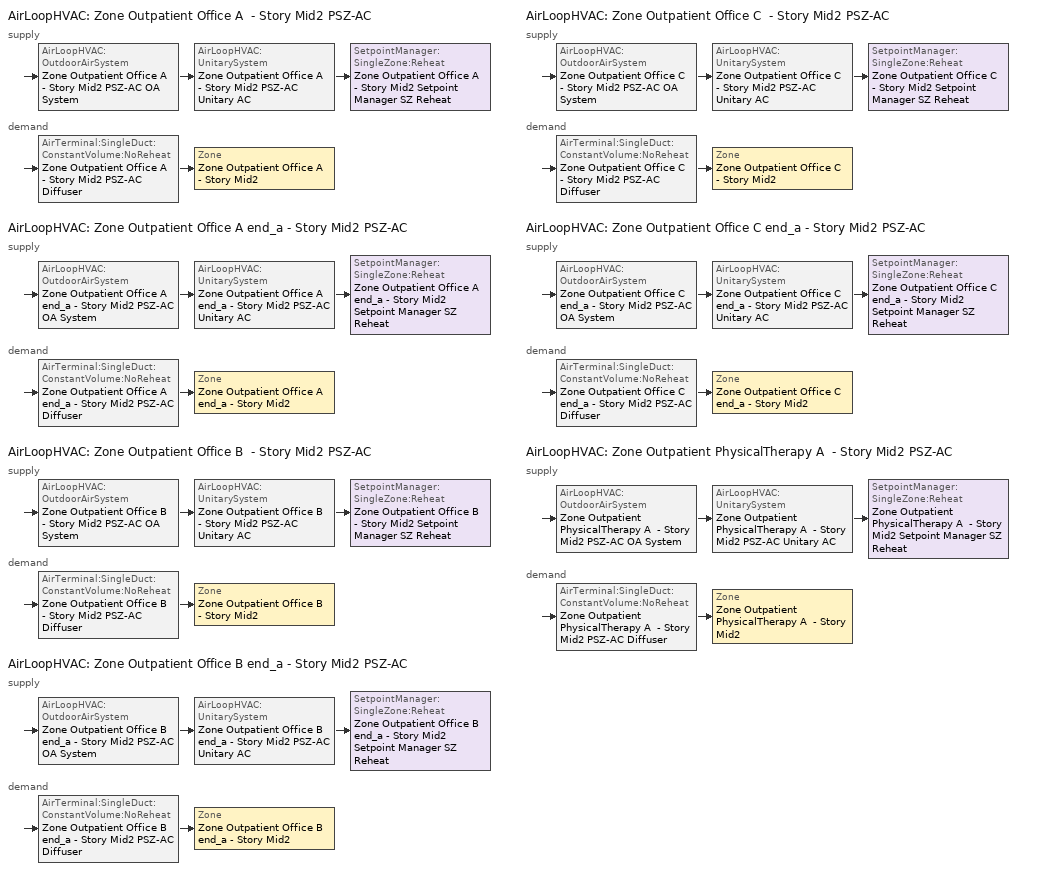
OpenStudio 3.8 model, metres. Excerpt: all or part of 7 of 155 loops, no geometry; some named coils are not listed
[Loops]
AirLoopHVAC 'Zone Outpatient Office A  - Story Mid2 PSZ-AC'
 supply: AirLoopHVAC:OutdoorAirSystem 'Zone Outpatient Office A  - Story Mid2 PSZ-AC OA System' > AirLoopHVAC:UnitarySystem 'Zone Outpatient Office A  - Story Mid2 PSZ-AC Unitary AC' > SetpointManager:SingleZone:Reheat 'Zone Outpatient Office A  - Story Mid2 Setpoint Manager SZ Reheat'
 demand: AirTerminal:SingleDuct:ConstantVolume:NoReheat 'Zone Outpatient Office A  - Story Mid2 PSZ-AC Diffuser' > Zone 'Zone Outpatient Office A  - Story Mid2'
AirLoopHVAC 'Zone Outpatient Office A end_a - Story Mid2 PSZ-AC'
 supply: AirLoopHVAC:OutdoorAirSystem 'Zone Outpatient Office A end_a - Story Mid2 PSZ-AC OA System' > AirLoopHVAC:UnitarySystem 'Zone Outpatient Office A end_a - Story Mid2 PSZ-AC Unitary AC' > SetpointManager:SingleZone:Reheat 'Zone Outpatient Office A end_a - Story Mid2 Setpoint Manager SZ Reheat'
 demand: AirTerminal:SingleDuct:ConstantVolume:NoReheat 'Zone Outpatient Office A end_a - Story Mid2 PSZ-AC Diffuser' > Zone 'Zone Outpatient Office A end_a - Story Mid2'
AirLoopHVAC 'Zone Outpatient Office B  - Story Mid2 PSZ-AC'
 supply: AirLoopHVAC:OutdoorAirSystem 'Zone Outpatient Office B  - Story Mid2 PSZ-AC OA System' > AirLoopHVAC:UnitarySystem 'Zone Outpatient Office B  - Story Mid2 PSZ-AC Unitary AC' > SetpointManager:SingleZone:Reheat 'Zone Outpatient Office B  - Story Mid2 Setpoint Manager SZ Reheat'
 demand: AirTerminal:SingleDuct:ConstantVolume:NoReheat 'Zone Outpatient Office B  - Story Mid2 PSZ-AC Diffuser' > Zone 'Zone Outpatient Office B  - Story Mid2'
AirLoopHVAC 'Zone Outpatient Office B end_a - Story Mid2 PSZ-AC'
 supply: AirLoopHVAC:OutdoorAirSystem 'Zone Outpatient Office B end_a - Story Mid2 PSZ-AC OA System' > AirLoopHVAC:UnitarySystem 'Zone Outpatient Office B end_a - Story Mid2 PSZ-AC Unitary AC' > SetpointManager:SingleZone:Reheat 'Zone Outpatient Office B end_a - Story Mid2 Setpoint Manager SZ Reheat'
 demand: AirTerminal:SingleDuct:ConstantVolume:NoReheat 'Zone Outpatient Office B end_a - Story Mid2 PSZ-AC Diffuser' > Zone 'Zone Outpatient Office B end_a - Story Mid2'
AirLoopHVAC 'Zone Outpatient Office C  - Story Mid2 PSZ-AC'
 supply: AirLoopHVAC:OutdoorAirSystem 'Zone Outpatient Office C  - Story Mid2 PSZ-AC OA System' > AirLoopHVAC:UnitarySystem 'Zone Outpatient Office C  - Story Mid2 PSZ-AC Unitary AC' > SetpointManager:SingleZone:Reheat 'Zone Outpatient Office C  - Story Mid2 Setpoint Manager SZ Reheat'
 demand: AirTerminal:SingleDuct:ConstantVolume:NoReheat 'Zone Outpatient Office C  - Story Mid2 PSZ-AC Diffuser' > Zone 'Zone Outpatient Office C  - Story Mid2'
AirLoopHVAC 'Zone Outpatient Office C end_a - Story Mid2 PSZ-AC'
 supply: AirLoopHVAC:OutdoorAirSystem 'Zone Outpatient Office C end_a - Story Mid2 PSZ-AC OA System' > AirLoopHVAC:UnitarySystem 'Zone Outpatient Office C end_a - Story Mid2 PSZ-AC Unitary AC' > SetpointManager:SingleZone:Reheat 'Zone Outpatient Office C end_a - Story Mid2 Setpoint Manager SZ Reheat'
 demand: AirTerminal:SingleDuct:ConstantVolume:NoReheat 'Zone Outpatient Office C end_a - Story Mid2 PSZ-AC Diffuser' > Zone 'Zone Outpatient Office C end_a - Story Mid2'
AirLoopHVAC 'Zone Outpatient PhysicalTherapy A  - Story Mid2 PSZ-AC'
 supply: AirLoopHVAC:OutdoorAirSystem 'Zone Outpatient PhysicalTherapy A  - Story Mid2 PSZ-AC OA System' > AirLoopHVAC:UnitarySystem 'Zone Outpatient PhysicalTherapy A  - Story Mid2 PSZ-AC Unitary AC' > SetpointManager:SingleZone:Reheat 'Zone Outpatient PhysicalTherapy A  - Story Mid2 Setpoint Manager SZ Reheat'
 demand: AirTerminal:SingleDuct:ConstantVolume:NoReheat 'Zone Outpatient PhysicalTherapy A  - Story Mid2 PSZ-AC Diffuser' > Zone 'Zone Outpatient PhysicalTherapy A  - Story Mid2'
[Sizing:Zone] Zone Cooling Design Supply Air Temperature Input Method=SupplyAirTemperature; Zone Cooling Design Supply Air Temperature {C}=12.7778; Zone Cooling Design Supply Air Temperature Difference {deltaC}=11.11; Zone Heating Design Supply Air Temperature Input Method=SupplyAirTemperature; Zone Heating Design Supply Air Temperature {C}=50; Zone Heating Design Supply Air Temperature Difference {deltaC}=11.11; Zone Cooling Design Supply Air Humidity Ratio {kg-H2O/kg-air}=0.0085; Zone Heating Design Supply Air Humidity Ratio {kg-H2O/kg-air}=0.008; Cooling Design Air Flow Method=DesignDay; Heating Design Air Flow Method=DesignDay; Account for Dedicated Outdoor Air System=No; Dedicated Outdoor Air System Control Strategy=NeutralSupplyAir; Dedicated Outdoor Air Low Setpoint Temperature for Design {C}=autosize; Dedicated Outdoor Air High Setpoint Temperature for Design {C}=autosize; Zone Load Sizing Method=Sensible Load Only No Latent Load; Zone Latent Cooling Design Supply Air Humidity Ratio Input Method=HumidityRatioDifference; Zone Cooling Design Supply Air Humidity Ratio Difference {kgWater/kgDryAir}=0.005; Zone Latent Heating Design Supply Air Humidity Ratio Input Method=HumidityRatioDifference; Zone Humidification Design Supply Air Humidity Ratio Difference {kgWater/kgDryAir}=0.005
Zone Outpatient Office A end_a - Story Mid2; Zone Outpatient Office B end_a - Story Mid2; Zone Outpatient Office C end_a - Story Mid2; Zone Outpatient Office A  - Story Mid2; Zone Outpatient Office B  - Story Mid2; Zone Outpatient Office C  - Story Mid2; Zone Outpatient PhysicalTherapy A  - Story Mid2
[Zone equipment]
Zone Outpatient Office A end_a - Story Mid2: Zone Outpatient Office A end_a - Story Mid2 PSZ-AC Diffuser
Zone Outpatient Office B end_a - Story Mid2: Zone Outpatient Office B end_a - Story Mid2 PSZ-AC Diffuser
Zone Outpatient Office C end_a - Story Mid2: Zone Outpatient Office C end_a - Story Mid2 PSZ-AC Diffuser
Zone Outpatient Office A  - Story Mid2: Zone Outpatient Office A  - Story Mid2 PSZ-AC Diffuser
Zone Outpatient Office B  - Story Mid2: Zone Outpatient Office B  - Story Mid2 PSZ-AC Diffuser
Zone Outpatient Office C  - Story Mid2: Zone Outpatient Office C  - Story Mid2 PSZ-AC Diffuser
Zone Outpatient PhysicalTherapy A  - Story Mid2: Zone Outpatient PhysicalTherapy A  - Story Mid2 PSZ-AC Diffuser
[AirLoopHVAC] Design Return Air Flow Fraction of Supply Air Flow=1
Name | Availability Schedule | Design Supply Air Flow Rate {m3/s}
Zone Outpatient Office A  - Story Mid2 PSZ-AC | Zone Outpatient Office A  - Story Mid2 PSZ-AC Occ Sch | 0.624786
Zone Outpatient Office A end_a - Story Mid2 PSZ-AC | Zone Outpatient Office A end_a - Story Mid2 PSZ-AC Occ Sch | 0.15841
Zone Outpatient Office B  - Story Mid2 PSZ-AC | Zone Outpatient Office B  - Story Mid2 PSZ-AC Occ Sch | 0.463826
Zone Outpatient Office B end_a - Story Mid2 PSZ-AC | Zone Outpatient Office B end_a - Story Mid2 PSZ-AC Occ Sch | 0.13097
Zone Outpatient Office C  - Story Mid2 PSZ-AC | Zone Outpatient Office C  - Story Mid2 PSZ-AC Occ Sch | 0.616134
Zone Outpatient Office C end_a - Story Mid2 PSZ-AC | Zone Outpatient Office C end_a - Story Mid2 PSZ-AC Occ Sch | 0.151783
Zone Outpatient PhysicalTherapy A  - Story Mid2 PSZ-AC | Zone Outpatient PhysicalTherapy A  - Story Mid2 PSZ-AC Occ Sch | 0.0331788
[Sizing:System] Type of Load to Size On=Sensible; Central Heating Maximum System Air Flow Ratio=1; Preheat Design Temperature {C}=7.22222; Preheat Design Humidity Ratio {kg-H2O/kg-Air}=0.008; Precool Design Temperature {C}=12.7778; Precool Design Humidity Ratio {kg-H2O/kg-Air}=0.008; Central Cooling Design Supply Air Temperature {C}=12.7778; Central Heating Design Supply Air Temperature {C}=50; Sizing Option=Coincident; 100% Outdoor Air in Cooling=No; 100% Outdoor Air in Heating=No; Central Cooling Design Supply Air Humidity Ratio {kg-H2O/kg-Air}=0.0085; Central Heating Design Supply Air Humidity Ratio {kg-H2O/kg-Air}=0.008; Cooling Design Air Flow Method=DesignDay; Heating Design Air Flow Method=DesignDay; System Outdoor Air Method=ZoneSum; Zone Maximum Outdoor Air Fraction=1; Cooling Supply Air Flow Rate Per Floor Area {m3/s-m2}=0.00996765; Cooling Fraction of Autosized Cooling Supply Air Flow Rate=1; Cooling Supply Air Flow Rate Per Unit Cooling Capacity {m3/s-W}=3.94755e-05; Heating Supply Air Flow Rate Per Floor Area {m3/s-m2}=0.00996765; Heating Fraction of Autosized Heating Supply Air Flow Rate=1; Heating Fraction of Autosized Cooling Supply Air Flow Rate=1; Heating Supply Air Flow Rate Per Unit Heating Capacity {m3/s-W}=3.15882e-05; Cooling Design Capacity Method=CoolingDesignCapacity; Cooling Design Capacity Per Floor Area {W/m2}=234.7; Fraction of Autosized Cooling Design Capacity=1; Heating Design Capacity Method=HeatingDesignCapacity; Heating Design Capacity Per Floor Area {W/m2}=157; Fraction of Autosized Heating Design Capacity=1; Central Cooling Capacity Control Method=OnOff; Occupant Diversity=1
Name | Design Outdoor Air Flow Rate {m3/s} | Cooling Design Capacity {W} | Heating Design Capacity {W}
Zone Outpatient Office A  - Story Mid2 PSZ-AC | 0.624786 | 7780.97 | 6647.68
Zone Outpatient Office A end_a - Story Mid2 PSZ-AC | 0.15841 | 1945.6 | 2288.11
Zone Outpatient Office B  - Story Mid2 PSZ-AC | 0.463826 | 6113.72 | 5203.26
Zone Outpatient Office B end_a - Story Mid2 PSZ-AC | 0.13097 | 1738.68 | 2330.35
Zone Outpatient Office C  - Story Mid2 PSZ-AC | 0.616134 | 7481.9 | 6641.36
Zone Outpatient Office C end_a - Story Mid2 PSZ-AC | 0.151783 | 1832.13 | 2286.94
Zone Outpatient PhysicalTherapy A  - Story Mid2 PSZ-AC | 0.0331788 | 606.76 | 1030.67
[SetpointManager:SingleZone:Reheat] Minimum Supply Air Temperature {C}=12.7778; Maximum Supply Air Temperature {C}=50
Name | Control Zone | Setpoint Node or NodeList
Zone Outpatient Office A  - Story Mid2 Setpoint Manager SZ Reheat | Zone Outpatient Office A  - Story Mid2 | Zone Outpatient Office A  - Story Mid2 PSZ-AC Supply Outlet Node
Zone Outpatient Office A end_a - Story Mid2 Setpoint Manager SZ Reheat | Zone Outpatient Office A end_a - Story Mid2 | Zone Outpatient Office A end_a - Story Mid2 PSZ-AC Supply Outlet Node
Zone Outpatient Office B  - Story Mid2 Setpoint Manager SZ Reheat | Zone Outpatient Office B  - Story Mid2 | Zone Outpatient Office B  - Story Mid2 PSZ-AC Supply Outlet Node
Zone Outpatient Office B end_a - Story Mid2 Setpoint Manager SZ Reheat | Zone Outpatient Office B end_a - Story Mid2 | Zone Outpatient Office B end_a - Story Mid2 PSZ-AC Supply Outlet Node
Zone Outpatient Office C  - Story Mid2 Setpoint Manager SZ Reheat | Zone Outpatient Office C  - Story Mid2 | Zone Outpatient Office C  - Story Mid2 PSZ-AC Supply Outlet Node
Zone Outpatient Office C end_a - Story Mid2 Setpoint Manager SZ Reheat | Zone Outpatient Office C end_a - Story Mid2 | Zone Outpatient Office C end_a - Story Mid2 PSZ-AC Supply Outlet Node
Zone Outpatient PhysicalTherapy A  - Story Mid2 Setpoint Manager SZ Reheat | Zone Outpatient PhysicalTherapy A  - Story Mid2 | Zone Outpatient PhysicalTherapy A  - Story Mid2 PSZ-AC Supply Outlet Node
[Coil:Heating:Electric] Availability Schedule=Always On Discrete; Efficiency=1
Name | Nominal Capacity {W}
Zone Outpatient Office A  - Story Mid2 PSZ-AC Electric Backup Htg Coil | 23628.2
Zone Outpatient Office A end_a - Story Mid2 PSZ-AC Electric Backup Htg Coil | 5905.96
Zone Outpatient Office B  - Story Mid2 PSZ-AC Electric Backup Htg Coil | 18828.5
Zone Outpatient Office B end_a - Story Mid2 PSZ-AC Electric Backup Htg Coil | 5158.51
Zone Outpatient Office C  - Story Mid2 PSZ-AC Electric Backup Htg Coil | 23324.9
Zone Outpatient Office C end_a - Story Mid2 PSZ-AC Electric Backup Htg Coil | 5674.27
Zone Outpatient PhysicalTherapy A  - Story Mid2 PSZ-AC Electric Backup Htg Coil | 1688.16
[Coil:Cooling:DX:SingleSpeed] Availability Schedule=Always On Discrete; Rated COP {W/W}=3.14722; Rated Evaporator Fan Power Per Volume Flow Rate 2017 {W/(m3/s)}=773.3; Rated Evaporator Fan Power Per Volume Flow Rate 2023 {W/(m3/s)}=934.4; Total Cooling Capacity Function of Temperature Curve=DOE Ref DX Clg Coil Cool-Cap-fT; Total Cooling Capacity Function of Flow Fraction Curve=DOE Ref DX Clg Coil Cool-CAP-fFlow; Energy Input Ratio Function of Temperature Curve=DOE Ref DX Clg Coil Cool-EIR-fT; Energy Input Ratio Function of Flow Fraction Curve=DOE Ref DX Clg Coil Cool-EIR-fFlow; Part Load Fraction Correlation Curve=DOE Ref DX Clg Coil Cool-PLF-fPLR; Minimum Outdoor Dry-Bulb Temperature for Compressor Operation {C}=-25; Nominal Time for Condensate Removal to Begin {s}=0; Ratio of Initial Moisture Evaporation Rate and Steady State Latent Capacity=0; Maximum Cycling Rate {cycles/hr}=0; Latent Capacity Time Constant {s}=0; Condenser Type=AirCooled; Evaporative Condenser Effectiveness=0.9; Evaporative Condenser Air Flow Rate {m3/s}=autosize; Evaporative Condenser Pump Rated Power Consumption {W}=autosize; Crankcase Heater Capacity {W}=0; Maximum Outdoor Dry-Bulb Temperature for Crankcase Heater Operation {C}=10; Basin Heater Capacity {W/K}=0; Basin Heater Setpoint Temperature {C}=2
Name | Rated Total Cooling Capacity {W} | Rated Sensible Heat Ratio | Rated Air Flow Rate {m3/s}
Zone Outpatient Office A  - Story Mid2 PSZ-AC 1spd DX AC Clg Coil 37kBtu/hr 9.7SEER | 10573.3 | 0.800626 | 0.624786
Zone Outpatient Office A end_a - Story Mid2 PSZ-AC 1spd DX AC Clg Coil 10kBtu/hr 9.7SEER | 2624.7 | 0.800312 | 0.15841
Zone Outpatient Office B  - Story Mid2 PSZ-AC 1spd DX AC Clg Coil 35kBtu/hr 9.7SEER | 9445.1 | 0.768869 | 0.463826
Zone Outpatient Office B end_a - Story Mid2 PSZ-AC 1spd DX AC Clg Coil 10kBtu/hr 9.7SEER | 2461.32 | 0.800843 | 0.13097
Zone Outpatient Office C  - Story Mid2 PSZ-AC 1spd DX AC Clg Coil 34kBtu/hr 9.7SEER | 10199.2 | 0.800655 | 0.616134
Zone Outpatient Office C end_a - Story Mid2 PSZ-AC 1spd DX AC Clg Coil 9kBtu/hr 9.7SEER | 2512.55 | 0.800655 | 0.151783
Zone Outpatient PhysicalTherapy A  - Story Mid2 PSZ-AC 1spd DX AC Clg Coil 3kBtu/hr 9.7SEER | 823.909 | 0.701083 | 0.0331788
[Fan:OnOff] Availability Schedule=Always On Discrete; Fan Total Efficiency=0.53625; Pressure Rise {Pa}=622.722; Motor Efficiency=0.825; Motor In Airstream Fraction=1
Name | Maximum Flow Rate {m3/s} | Fan Power Ratio Function of Speed Ratio Curve | Fan Efficiency Ratio Function of Speed Ratio Curve
Zone Outpatient Office A  - Story Mid2 PSZ-AC Fan | 0.624786 | Fan On Off Power Curve 105 | Fan On Off Efficiency Curve 105
Zone Outpatient Office A end_a - Story Mid2 PSZ-AC Fan | 0.15841 | Fan On Off Power Curve 106 | Fan On Off Efficiency Curve 106
Zone Outpatient Office B  - Story Mid2 PSZ-AC Fan | 0.463826 | Fan On Off Power Curve 107 | Fan On Off Efficiency Curve 107
Zone Outpatient Office B end_a - Story Mid2 PSZ-AC Fan | 0.13097 | Fan On Off Power Curve 108 | Fan On Off Efficiency Curve 108
Zone Outpatient Office C  - Story Mid2 PSZ-AC Fan | 0.616134 | Fan On Off Power Curve 109 | Fan On Off Efficiency Curve 109
Zone Outpatient Office C end_a - Story Mid2 PSZ-AC Fan | 0.151783 | Fan On Off Power Curve 110 | Fan On Off Efficiency Curve 110
Zone Outpatient PhysicalTherapy A  - Story Mid2 PSZ-AC Fan | 0.0331788 | Fan On Off Power Curve 111 | Fan On Off Efficiency Curve 111
[AirLoopHVAC:UnitarySystem] Control Type=Load; Dehumidification Control Type=None; Availability Schedule=Always On Discrete; Fan Placement=DrawThrough; DX Heating Coil Sizing Ratio=1; Use DOAS DX Cooling Coil=No; DOAS DX Cooling Coil Leaving Minimum Air Temperature {C}=2; Latent Load Control=SensibleOnlyLoadControl; Supply Air Flow Rate Method During Cooling Operation=SupplyAirFlowRate; Supply Air Flow Rate Method During Heating Operation=SupplyAirFlowRate; Supply Air Flow Rate Method When No Cooling or Heating is Required=None; No Load Supply Air Flow Rate Control Set To Low Speed=Yes; Maximum Supply Air Temperature {C}=50; Maximum Outdoor Dry-Bulb Temperature for Supplemental Heater Operation {C}=21; Ancilliary On-Cycle Electric Power {W}=0; Ancilliary Off-Cycle Electric Power {W}=0
Name | Controlling Zone or Thermostat Location | Supply Fan | Supply Air Fan Operating Mode Schedule | Heating Coil | Cooling Coil | Supplemental Heating Coil | Supply Air Flow Rate During Cooling Operation {m3/s} | Supply Air Flow Rate During Heating Operation {m3/s}
Zone Outpatient Office A  - Story Mid2 PSZ-AC Unitary AC | Zone Outpatient Office A  - Story Mid2 | Zone Outpatient Office A  - Story Mid2 PSZ-AC Fan | Zone Outpatient Office A  - Story Mid2 PSZ-AC_night_fancycle_schedule | Zone Outpatient Office A  - Story Mid2 PSZ-AC Water Htg Coil | Zone Outpatient Office A  - Story Mid2 PSZ-AC 1spd DX AC Clg Coil 37kBtu/hr 9.7SEER | Zone Outpatient Office A  - Story Mid2 PSZ-AC Electric Backup Htg Coil | 0.624786 | 0.624786
Zone Outpatient Office A end_a - Story Mid2 PSZ-AC Unitary AC | Zone Outpatient Office A end_a - Story Mid2 | Zone Outpatient Office A end_a - Story Mid2 PSZ-AC Fan | Zone Outpatient Office A end_a - Story Mid2 PSZ-AC_night_fancycle_schedule | Zone Outpatient Office A end_a - Story Mid2 PSZ-AC Water Htg Coil | Zone Outpatient Office A end_a - Story Mid2 PSZ-AC 1spd DX AC Clg Coil 10kBtu/hr 9.7SEER | Zone Outpatient Office A end_a - Story Mid2 PSZ-AC Electric Backup Htg Coil | 0.15841 | 0.15841
Zone Outpatient Office B  - Story Mid2 PSZ-AC Unitary AC | Zone Outpatient Office B  - Story Mid2 | Zone Outpatient Office B  - Story Mid2 PSZ-AC Fan | Zone Outpatient Office B  - Story Mid2 PSZ-AC_night_fancycle_schedule | Zone Outpatient Office B  - Story Mid2 PSZ-AC Water Htg Coil | Zone Outpatient Office B  - Story Mid2 PSZ-AC 1spd DX AC Clg Coil 35kBtu/hr 9.7SEER | Zone Outpatient Office B  - Story Mid2 PSZ-AC Electric Backup Htg Coil | 0.463826 | 0.463826
Zone Outpatient Office B end_a - Story Mid2 PSZ-AC Unitary AC | Zone Outpatient Office B end_a - Story Mid2 | Zone Outpatient Office B end_a - Story Mid2 PSZ-AC Fan | Zone Outpatient Office B end_a - Story Mid2 PSZ-AC_night_fancycle_schedule | Zone Outpatient Office B end_a - Story Mid2 PSZ-AC Water Htg Coil | Zone Outpatient Office B end_a - Story Mid2 PSZ-AC 1spd DX AC Clg Coil 10kBtu/hr 9.7SEER | Zone Outpatient Office B end_a - Story Mid2 PSZ-AC Electric Backup Htg Coil | 0.13097 | 0.13097
Zone Outpatient Office C  - Story Mid2 PSZ-AC Unitary AC | Zone Outpatient Office C  - Story Mid2 | Zone Outpatient Office C  - Story Mid2 PSZ-AC Fan | Zone Outpatient Office C  - Story Mid2 PSZ-AC_night_fancycle_schedule | Zone Outpatient Office C  - Story Mid2 PSZ-AC Water Htg Coil | Zone Outpatient Office C  - Story Mid2 PSZ-AC 1spd DX AC Clg Coil 34kBtu/hr 9.7SEER | Zone Outpatient Office C  - Story Mid2 PSZ-AC Electric Backup Htg Coil | 0.616134 | 0.616134
Zone Outpatient Office C end_a - Story Mid2 PSZ-AC Unitary AC | Zone Outpatient Office C end_a - Story Mid2 | Zone Outpatient Office C end_a - Story Mid2 PSZ-AC Fan | Zone Outpatient Office C end_a - Story Mid2 PSZ-AC_night_fancycle_schedule | Zone Outpatient Office C end_a - Story Mid2 PSZ-AC Water Htg Coil | Zone Outpatient Office C end_a - Story Mid2 PSZ-AC 1spd DX AC Clg Coil 9kBtu/hr 9.7SEER | Zone Outpatient Office C end_a - Story Mid2 PSZ-AC Electric Backup Htg Coil | 0.151783 | 0.151783
Zone Outpatient PhysicalTherapy A  - Story Mid2 PSZ-AC Unitary AC | Zone Outpatient PhysicalTherapy A  - Story Mid2 | Zone Outpatient PhysicalTherapy A  - Story Mid2 PSZ-AC Fan | Zone Outpatient PhysicalTherapy A  - Story Mid2 PSZ-AC_night_fancycle_schedule | Zone Outpatient PhysicalTherapy A  - Story Mid2 PSZ-AC Water Htg Coil | Zone Outpatient PhysicalTherapy A  - Story Mid2 PSZ-AC 1spd DX AC Clg Coil 3kBtu/hr 9.7SEER | Zone Outpatient PhysicalTherapy A  - Story Mid2 PSZ-AC Electric Backup Htg Coil | 0.0331788 | 0.0331788
[Controller:OutdoorAir] Economizer Control Type=NoEconomizer; Economizer Control Action Type=ModulateFlow; Economizer Maximum Limit Dry-Bulb Temperature {C}=28; Economizer Maximum Limit Enthalpy {J/kg}=64000; Lockout Type=LockoutWithCompressor; Minimum Limit Type=FixedMinimum; High Humidity Control=No; Heat Recovery Bypass Control Type=BypassWhenWithinEconomizerLimits; Economizer Operation Staging=InterlockedWithMechanicalCooling
Name | Minimum Outdoor Air Flow Rate {m3/s} | Maximum Outdoor Air Flow Rate {m3/s} | Minimum Outdoor Air Schedule | Controller Mechanical Ventilation
Zone Outpatient Office A  - Story Mid2 PSZ-AC OA System Controller | 0.0465737 | 0.624786 | Zone Outpatient Office A  - Story Mid2 PSZ-AC_night_novent_schedule | Controller Mechanical Ventilation 106
Zone Outpatient Office A end_a - Story Mid2 PSZ-AC OA System Controller | 0.0098755 | 0.15841 | Zone Outpatient Office A end_a - Story Mid2 PSZ-AC_night_novent_schedule | Controller Mechanical Ventilation 107
Zone Outpatient Office B  - Story Mid2 PSZ-AC OA System Controller | 0.0720614 | 0.463826 | Zone Outpatient Office B  - Story Mid2 PSZ-AC_night_novent_schedule | Controller Mechanical Ventilation 108
Zone Outpatient Office B end_a - Story Mid2 PSZ-AC OA System Controller | 0.0152799 | 0.13097 | Zone Outpatient Office B end_a - Story Mid2 PSZ-AC_night_novent_schedule | Controller Mechanical Ventilation 109
Zone Outpatient Office C  - Story Mid2 PSZ-AC OA System Controller | 0.0465737 | 0.616134 | Zone Outpatient Office C  - Story Mid2 PSZ-AC_night_novent_schedule | Controller Mechanical Ventilation 110
Zone Outpatient Office C end_a - Story Mid2 PSZ-AC OA System Controller | 0.0098755 | 0.151783 | Zone Outpatient Office C end_a - Story Mid2 PSZ-AC_night_novent_schedule | Controller Mechanical Ventilation 111
Zone Outpatient PhysicalTherapy A  - Story Mid2 PSZ-AC OA System Controller | 0.014274 | 0.0331788 | Zone Outpatient PhysicalTherapy A  - Story Mid2 PSZ-AC_night_novent_schedule | Controller Mechanical Ventilation 112
[Controller:MechanicalVentilation] Availability Schedule=Always On Discrete
Controller Mechanical Ventilation 106; Controller Mechanical Ventilation 107; Controller Mechanical Ventilation 108; Controller Mechanical Ventilation 109; Controller Mechanical Ventilation 110; Controller Mechanical Ventilation 111; Controller Mechanical Ventilation 112
[AirLoopHVAC:OutdoorAirSystem]
Name | Controller
Zone Outpatient Office A  - Story Mid2 PSZ-AC OA System | Zone Outpatient Office A  - Story Mid2 PSZ-AC OA System Controller
Zone Outpatient Office A end_a - Story Mid2 PSZ-AC OA System | Zone Outpatient Office A end_a - Story Mid2 PSZ-AC OA System Controller
Zone Outpatient Office B  - Story Mid2 PSZ-AC OA System | Zone Outpatient Office B  - Story Mid2 PSZ-AC OA System Controller
Zone Outpatient Office B end_a - Story Mid2 PSZ-AC OA System | Zone Outpatient Office B end_a - Story Mid2 PSZ-AC OA System Controller
Zone Outpatient Office C  - Story Mid2 PSZ-AC OA System | Zone Outpatient Office C  - Story Mid2 PSZ-AC OA System Controller
Zone Outpatient Office C end_a - Story Mid2 PSZ-AC OA System | Zone Outpatient Office C end_a - Story Mid2 PSZ-AC OA System Controller
Zone Outpatient PhysicalTherapy A  - Story Mid2 PSZ-AC OA System | Zone Outpatient PhysicalTherapy A  - Story Mid2 PSZ-AC OA System Controller
[AirTerminal:SingleDuct:ConstantVolume:NoReheat] Availability Schedule=Always On Discrete
Name | Maximum Air Flow Rate {m3/s}
Zone Outpatient Office A  - Story Mid2 PSZ-AC Diffuser | 0.624786
Zone Outpatient Office A end_a - Story Mid2 PSZ-AC Diffuser | 0.15841
Zone Outpatient Office B  - Story Mid2 PSZ-AC Diffuser | 0.463826
Zone Outpatient Office B end_a - Story Mid2 PSZ-AC Diffuser | 0.13097
Zone Outpatient Office C  - Story Mid2 PSZ-AC Diffuser | 0.616134
Zone Outpatient Office C end_a - Story Mid2 PSZ-AC Diffuser | 0.151783
Zone Outpatient PhysicalTherapy A  - Story Mid2 PSZ-AC Diffuser | 0.0331788
[Schedule:Ruleset]
Name | Default Day Schedule | Summer Design Day Schedule | Winter Design Day Schedule
Zone Outpatient Office A  - Story Mid2 PSZ-AC Occ Sch | Zone Outpatient Office A  - Story Mid2 PSZ-AC Occ Sch Default | Zone Outpatient Office A  - Story Mid2 PSZ-AC Occ Sch Summer Design Day | Zone Outpatient Office A  - Story Mid2 PSZ-AC Occ Sch Winter Design Day
Zone Outpatient Office A end_a - Story Mid2 PSZ-AC Occ Sch | Zone Outpatient Office A end_a - Story Mid2 PSZ-AC Occ Sch Default | Zone Outpatient Office A end_a - Story Mid2 PSZ-AC Occ Sch Summer Design Day | Zone Outpatient Office A end_a - Story Mid2 PSZ-AC Occ Sch Winter Design Day
Zone Outpatient Office B  - Story Mid2 PSZ-AC Occ Sch | Zone Outpatient Office B  - Story Mid2 PSZ-AC Occ Sch Default | Zone Outpatient Office B  - Story Mid2 PSZ-AC Occ Sch Summer Design Day | Zone Outpatient Office B  - Story Mid2 PSZ-AC Occ Sch Winter Design Day
Zone Outpatient Office B end_a - Story Mid2 PSZ-AC Occ Sch | Zone Outpatient Office B end_a - Story Mid2 PSZ-AC Occ Sch Default | Zone Outpatient Office B end_a - Story Mid2 PSZ-AC Occ Sch Summer Design Day | Zone Outpatient Office B end_a - Story Mid2 PSZ-AC Occ Sch Winter Design Day
Zone Outpatient Office C  - Story Mid2 PSZ-AC Occ Sch | Zone Outpatient Office C  - Story Mid2 PSZ-AC Occ Sch Default | Zone Outpatient Office C  - Story Mid2 PSZ-AC Occ Sch Summer Design Day | Zone Outpatient Office C  - Story Mid2 PSZ-AC Occ Sch Winter Design Day
Zone Outpatient Office C end_a - Story Mid2 PSZ-AC Occ Sch | Zone Outpatient Office C end_a - Story Mid2 PSZ-AC Occ Sch Default | Zone Outpatient Office C end_a - Story Mid2 PSZ-AC Occ Sch Summer Design Day | Zone Outpatient Office C end_a - Story Mid2 PSZ-AC Occ Sch Winter Design Day
Zone Outpatient PhysicalTherapy A  - Story Mid2 PSZ-AC Occ Sch | Zone Outpatient PhysicalTherapy A  - Story Mid2 PSZ-AC Occ Sch Default | Zone Outpatient PhysicalTherapy A  - Story Mid2 PSZ-AC Occ Sch Summer Design Day | Zone Outpatient PhysicalTherapy A  - Story Mid2 PSZ-AC Occ Sch Winter Design Day
Zone Outpatient Office A  - Story Mid2 PSZ-AC_night_novent_schedule | Zone Outpatient Office A  - Story Mid2 PSZ-AC Occ Sch Default 2 | Zone Outpatient Office A  - Story Mid2 PSZ-AC Occ Sch Summer Design Day 2 | Zone Outpatient Office A  - Story Mid2 PSZ-AC Occ Sch Winter Design Day 2
Zone Outpatient Office A  - Story Mid2 PSZ-AC_night_fancycle_schedule | Zone Outpatient Office A  - Story Mid2 PSZ-AC Occ Sch Default 3 | Zone Outpatient Office A  - Story Mid2 PSZ-AC Occ Sch Summer Design Day 3 | Zone Outpatient Office A  - Story Mid2 PSZ-AC Occ Sch Winter Design Day 3
Zone Outpatient Office A end_a - Story Mid2 PSZ-AC_night_novent_schedule | Zone Outpatient Office A end_a - Story Mid2 PSZ-AC Occ Sch Default 2 | Zone Outpatient Office A end_a - Story Mid2 PSZ-AC Occ Sch Summer Design Day 2 | Zone Outpatient Office A end_a - Story Mid2 PSZ-AC Occ Sch Winter Design Day 2
Zone Outpatient Office A end_a - Story Mid2 PSZ-AC_night_fancycle_schedule | Zone Outpatient Office A end_a - Story Mid2 PSZ-AC Occ Sch Default 3 | Zone Outpatient Office A end_a - Story Mid2 PSZ-AC Occ Sch Summer Design Day 3 | Zone Outpatient Office A end_a - Story Mid2 PSZ-AC Occ Sch Winter Design Day 3
Zone Outpatient Office B  - Story Mid2 PSZ-AC_night_novent_schedule | Zone Outpatient Office B  - Story Mid2 PSZ-AC Occ Sch Default 2 | Zone Outpatient Office B  - Story Mid2 PSZ-AC Occ Sch Summer Design Day 2 | Zone Outpatient Office B  - Story Mid2 PSZ-AC Occ Sch Winter Design Day 2
Zone Outpatient Office B  - Story Mid2 PSZ-AC_night_fancycle_schedule | Zone Outpatient Office B  - Story Mid2 PSZ-AC Occ Sch Default 3 | Zone Outpatient Office B  - Story Mid2 PSZ-AC Occ Sch Summer Design Day 3 | Zone Outpatient Office B  - Story Mid2 PSZ-AC Occ Sch Winter Design Day 3
Zone Outpatient Office B end_a - Story Mid2 PSZ-AC_night_novent_schedule | Zone Outpatient Office B end_a - Story Mid2 PSZ-AC Occ Sch Default 2 | Zone Outpatient Office B end_a - Story Mid2 PSZ-AC Occ Sch Summer Design Day 2 | Zone Outpatient Office B end_a - Story Mid2 PSZ-AC Occ Sch Winter Design Day 2
Zone Outpatient Office B end_a - Story Mid2 PSZ-AC_night_fancycle_schedule | Zone Outpatient Office B end_a - Story Mid2 PSZ-AC Occ Sch Default 3 | Zone Outpatient Office B end_a - Story Mid2 PSZ-AC Occ Sch Summer Design Day 3 | Zone Outpatient Office B end_a - Story Mid2 PSZ-AC Occ Sch Winter Design Day 3
Zone Outpatient Office C  - Story Mid2 PSZ-AC_night_novent_schedule | Zone Outpatient Office C  - Story Mid2 PSZ-AC Occ Sch Default 2 | Zone Outpatient Office C  - Story Mid2 PSZ-AC Occ Sch Summer Design Day 2 | Zone Outpatient Office C  - Story Mid2 PSZ-AC Occ Sch Winter Design Day 2
Zone Outpatient Office C  - Story Mid2 PSZ-AC_night_fancycle_schedule | Zone Outpatient Office C  - Story Mid2 PSZ-AC Occ Sch Default 3 | Zone Outpatient Office C  - Story Mid2 PSZ-AC Occ Sch Summer Design Day 3 | Zone Outpatient Office C  - Story Mid2 PSZ-AC Occ Sch Winter Design Day 3
Zone Outpatient Office C end_a - Story Mid2 PSZ-AC_night_novent_schedule | Zone Outpatient Office C end_a - Story Mid2 PSZ-AC Occ Sch Default 2 | Zone Outpatient Office C end_a - Story Mid2 PSZ-AC Occ Sch Summer Design Day 2 | Zone Outpatient Office C end_a - Story Mid2 PSZ-AC Occ Sch Winter Design Day 2
Zone Outpatient Office C end_a - Story Mid2 PSZ-AC_night_fancycle_schedule | Zone Outpatient Office C end_a - Story Mid2 PSZ-AC Occ Sch Default 3 | Zone Outpatient Office C end_a - Story Mid2 PSZ-AC Occ Sch Summer Design Day 3 | Zone Outpatient Office C end_a - Story Mid2 PSZ-AC Occ Sch Winter Design Day 3
Zone Outpatient PhysicalTherapy A  - Story Mid2 PSZ-AC_night_novent_schedule | Zone Outpatient PhysicalTherapy A  - Story Mid2 PSZ-AC Occ Sch Default 2 | Zone Outpatient PhysicalTherapy A  - Story Mid2 PSZ-AC Occ Sch Summer Design Day 2 | Zone Outpatient PhysicalTherapy A  - Story Mid2 PSZ-AC Occ Sch Winter Design Day 2
Zone Outpatient PhysicalTherapy A  - Story Mid2 PSZ-AC_night_fancycle_schedule | Zone Outpatient PhysicalTherapy A  - Story Mid2 PSZ-AC Occ Sch Default 3 | Zone Outpatient PhysicalTherapy A  - Story Mid2 PSZ-AC Occ Sch Summer Design Day 3 | Zone Outpatient PhysicalTherapy A  - Story Mid2 PSZ-AC Occ Sch Winter Design Day 3
[Schedule:Day]
Zone Outpatient Office A  - Story Mid2 PSZ-AC Occ Sch Default; Zone Outpatient Office A end_a - Story Mid2 PSZ-AC Occ Sch Default; Zone Outpatient Office B  - Story Mid2 PSZ-AC Occ Sch Default; Zone Outpatient Office B end_a - Story Mid2 PSZ-AC Occ Sch Default; Zone Outpatient Office C  - Story Mid2 PSZ-AC Occ Sch Default; Zone Outpatient Office C end_a - Story Mid2 PSZ-AC Occ Sch Default; Zone Outpatient PhysicalTherapy A  - Story Mid2 PSZ-AC Occ Sch Default; Zone Outpatient Office A  - Story Mid2 PSZ-AC Occ Sch Default 2; Zone Outpatient Office A  - Story Mid2 PSZ-AC Occ Sch Default 3; Zone Outpatient Office A end_a - Story Mid2 PSZ-AC Occ Sch Default 2; Zone Outpatient Office A end_a - Story Mid2 PSZ-AC Occ Sch Default 3; Zone Outpatient Office B  - Story Mid2 PSZ-AC Occ Sch Default 2; Zone Outpatient Office B  - Story Mid2 PSZ-AC Occ Sch Default 3; Zone Outpatient Office B end_a - Story Mid2 PSZ-AC Occ Sch Default 2; Zone Outpatient Office B end_a - Story Mid2 PSZ-AC Occ Sch Default 3; Zone Outpatient Office C  - Story Mid2 PSZ-AC Occ Sch Default 2; Zone Outpatient Office C  - Story Mid2 PSZ-AC Occ Sch Default 3; Zone Outpatient Office C end_a - Story Mid2 PSZ-AC Occ Sch Default 2; Zone Outpatient Office C end_a - Story Mid2 PSZ-AC Occ Sch Default 3; Zone Outpatient PhysicalTherapy A  - Story Mid2 PSZ-AC Occ Sch Default 2; Zone Outpatient PhysicalTherapy A  - Story Mid2 PSZ-AC Occ Sch Default 3: 9, 15, 0, 18, 30, 1, 24, 0, 0
Zone Outpatient Office A  - Story Mid2 PSZ-AC Occ Sch Winter Design Day; Zone Outpatient Office A  - Story Mid2 PSZ-AC Occ Sch Summer Design Day; Zone Outpatient Office A end_a - Story Mid2 PSZ-AC Occ Sch Winter Design Day; Zone Outpatient Office A end_a - Story Mid2 PSZ-AC Occ Sch Summer Design Day; Zone Outpatient Office B  - Story Mid2 PSZ-AC Occ Sch Winter Design Day; Zone Outpatient Office B  - Story Mid2 PSZ-AC Occ Sch Summer Design Day; Zone Outpatient Office B end_a - Story Mid2 PSZ-AC Occ Sch Winter Design Day; Zone Outpatient Office B end_a - Story Mid2 PSZ-AC Occ Sch Summer Design Day; Zone Outpatient Office C  - Story Mid2 PSZ-AC Occ Sch Winter Design Day; Zone Outpatient Office C  - Story Mid2 PSZ-AC Occ Sch Summer Design Day; Zone Outpatient Office C end_a - Story Mid2 PSZ-AC Occ Sch Winter Design Day; Zone Outpatient Office C end_a - Story Mid2 PSZ-AC Occ Sch Summer Design Day; Zone Outpatient PhysicalTherapy A  - Story Mid2 PSZ-AC Occ Sch Winter Design Day; Zone Outpatient PhysicalTherapy A  - Story Mid2 PSZ-AC Occ Sch Summer Design Day; Zone Outpatient Office A  - Story Mid2 PSZ-AC Occ Sch Summer Design Day 2; Zone Outpatient Office A  - Story Mid2 PSZ-AC Occ Sch Winter Design Day 2; Zone Outpatient Office A  - Story Mid2 PSZ-AC Occ Sch Summer Design Day 3; Zone Outpatient Office A  - Story Mid2 PSZ-AC Occ Sch Winter Design Day 3; Zone Outpatient Office A end_a - Story Mid2 PSZ-AC Occ Sch Summer Design Day 2; Zone Outpatient Office A end_a - Story Mid2 PSZ-AC Occ Sch Winter Design Day 2; Zone Outpatient Office A end_a - Story Mid2 PSZ-AC Occ Sch Summer Design Day 3; Zone Outpatient Office A end_a - Story Mid2 PSZ-AC Occ Sch Winter Design Day 3; Zone Outpatient Office B  - Story Mid2 PSZ-AC Occ Sch Summer Design Day 2; Zone Outpatient Office B  - Story Mid2 PSZ-AC Occ Sch Winter Design Day 2; Zone Outpatient Office B  - Story Mid2 PSZ-AC Occ Sch Summer Design Day 3; Zone Outpatient Office B  - Story Mid2 PSZ-AC Occ Sch Winter Design Day 3; Zone Outpatient Office B end_a - Story Mid2 PSZ-AC Occ Sch Summer Design Day 2; Zone Outpatient Office B end_a - Story Mid2 PSZ-AC Occ Sch Winter Design Day 2; Zone Outpatient Office B end_a - Story Mid2 PSZ-AC Occ Sch Summer Design Day 3; Zone Outpatient Office B end_a - Story Mid2 PSZ-AC Occ Sch Winter Design Day 3; Zone Outpatient Office C  - Story Mid2 PSZ-AC Occ Sch Summer Design Day 2; Zone Outpatient Office C  - Story Mid2 PSZ-AC Occ Sch Winter Design Day 2; Zone Outpatient Office C  - Story Mid2 PSZ-AC Occ Sch Summer Design Day 3; Zone Outpatient Office C  - Story Mid2 PSZ-AC Occ Sch Winter Design Day 3; Zone Outpatient Office C end_a - Story Mid2 PSZ-AC Occ Sch Summer Design Day 2; Zone Outpatient Office C end_a - Story Mid2 PSZ-AC Occ Sch Winter Design Day 2; Zone Outpatient Office C end_a - Story Mid2 PSZ-AC Occ Sch Summer Design Day 3; Zone Outpatient Office C end_a - Story Mid2 PSZ-AC Occ Sch Winter Design Day 3; Zone Outpatient PhysicalTherapy A  - Story Mid2 PSZ-AC Occ Sch Summer Design Day 2; Zone Outpatient PhysicalTherapy A  - Story Mid2 PSZ-AC Occ Sch Winter Design Day 2; Zone Outpatient PhysicalTherapy A  - Story Mid2 PSZ-AC Occ Sch Summer Design Day 3; Zone Outpatient PhysicalTherapy A  - Story Mid2 PSZ-AC Occ Sch Winter Design Day 3: 24, 0, 1
Zone Outpatient Office A  - Story Mid2 PSZ-AC Occ Sch Saturday; Zone Outpatient Office A end_a - Story Mid2 PSZ-AC Occ Sch Saturday; Zone Outpatient Office B  - Story Mid2 PSZ-AC Occ Sch Saturday; Zone Outpatient Office B end_a - Story Mid2 PSZ-AC Occ Sch Saturday; Zone Outpatient Office C  - Story Mid2 PSZ-AC Occ Sch Saturday; Zone Outpatient Office C end_a - Story Mid2 PSZ-AC Occ Sch Saturday; Zone Outpatient PhysicalTherapy A  - Story Mid2 PSZ-AC Occ Sch Saturday; Zone Outpatient Office A  - Story Mid2 PSZ-AC Occ Sch Saturday 2; Zone Outpatient Office A  - Story Mid2 PSZ-AC Occ Sch Saturday 3; Zone Outpatient Office A end_a - Story Mid2 PSZ-AC Occ Sch Saturday 2; Zone Outpatient Office A end_a - Story Mid2 PSZ-AC Occ Sch Saturday 3; Zone Outpatient Office B  - Story Mid2 PSZ-AC Occ Sch Saturday 2; Zone Outpatient Office B  - Story Mid2 PSZ-AC Occ Sch Saturday 3; Zone Outpatient Office B end_a - Story Mid2 PSZ-AC Occ Sch Saturday 2; Zone Outpatient Office B end_a - Story Mid2 PSZ-AC Occ Sch Saturday 3; Zone Outpatient Office C  - Story Mid2 PSZ-AC Occ Sch Saturday 2; Zone Outpatient Office C  - Story Mid2 PSZ-AC Occ Sch Saturday 3; Zone Outpatient Office C end_a - Story Mid2 PSZ-AC Occ Sch Saturday 2; Zone Outpatient Office C end_a - Story Mid2 PSZ-AC Occ Sch Saturday 3; Zone Outpatient PhysicalTherapy A  - Story Mid2 PSZ-AC Occ Sch Saturday 2; Zone Outpatient PhysicalTherapy A  - Story Mid2 PSZ-AC Occ Sch Saturday 3: 10, 30, 0, 18, 45, 1, 24, 0, 0
Zone Outpatient Office A  - Story Mid2 PSZ-AC Occ Sch Sunday; Zone Outpatient Office A end_a - Story Mid2 PSZ-AC Occ Sch Sunday; Zone Outpatient Office B  - Story Mid2 PSZ-AC Occ Sch Sunday; Zone Outpatient Office B end_a - Story Mid2 PSZ-AC Occ Sch Sunday; Zone Outpatient Office C  - Story Mid2 PSZ-AC Occ Sch Sunday; Zone Outpatient Office C end_a - Story Mid2 PSZ-AC Occ Sch Sunday; Zone Outpatient PhysicalTherapy A  - Story Mid2 PSZ-AC Occ Sch Sunday; Zone Outpatient Office A  - Story Mid2 PSZ-AC Occ Sch Sunday 2; Zone Outpatient Office A  - Story Mid2 PSZ-AC Occ Sch Sunday 3; Zone Outpatient Office A end_a - Story Mid2 PSZ-AC Occ Sch Sunday 2; Zone Outpatient Office A end_a - Story Mid2 PSZ-AC Occ Sch Sunday 3; Zone Outpatient Office B  - Story Mid2 PSZ-AC Occ Sch Sunday 2; Zone Outpatient Office B  - Story Mid2 PSZ-AC Occ Sch Sunday 3; Zone Outpatient Office B end_a - Story Mid2 PSZ-AC Occ Sch Sunday 2; Zone Outpatient Office B end_a - Story Mid2 PSZ-AC Occ Sch Sunday 3; Zone Outpatient Office C  - Story Mid2 PSZ-AC Occ Sch Sunday 2; Zone Outpatient Office C  - Story Mid2 PSZ-AC Occ Sch Sunday 3; Zone Outpatient Office C end_a - Story Mid2 PSZ-AC Occ Sch Sunday 2; Zone Outpatient Office C end_a - Story Mid2 PSZ-AC Occ Sch Sunday 3; Zone Outpatient PhysicalTherapy A  - Story Mid2 PSZ-AC Occ Sch Sunday 2; Zone Outpatient PhysicalTherapy A  - Story Mid2 PSZ-AC Occ Sch Sunday 3: 24, 0, 0
[Schedule:Rule] Date Specification Type=DateRange; Start Month=1; Start Day=1; End Month=12; End Day=31
Name | Schedule Ruleset | Rule Order | Day Schedule | Apply Saturday | Apply Sunday
Zone Outpatient Office A  - Story Mid2 PSZ-AC Occ Sch Saturday Rule | Zone Outpatient Office A  - Story Mid2 PSZ-AC Occ Sch | 1 | Zone Outpatient Office A  - Story Mid2 PSZ-AC Occ Sch Saturday | Yes
Zone Outpatient Office A  - Story Mid2 PSZ-AC Occ Sch Sunday Rule | Zone Outpatient Office A  - Story Mid2 PSZ-AC Occ Sch | 0 | Zone Outpatient Office A  - Story Mid2 PSZ-AC Occ Sch Sunday |  | Yes
Zone Outpatient Office A end_a - Story Mid2 PSZ-AC Occ Sch Saturday Rule | Zone Outpatient Office A end_a - Story Mid2 PSZ-AC Occ Sch | 1 | Zone Outpatient Office A end_a - Story Mid2 PSZ-AC Occ Sch Saturday | Yes
Zone Outpatient Office A end_a - Story Mid2 PSZ-AC Occ Sch Sunday Rule | Zone Outpatient Office A end_a - Story Mid2 PSZ-AC Occ Sch | 0 | Zone Outpatient Office A end_a - Story Mid2 PSZ-AC Occ Sch Sunday |  | Yes
Zone Outpatient Office B  - Story Mid2 PSZ-AC Occ Sch Saturday Rule | Zone Outpatient Office B  - Story Mid2 PSZ-AC Occ Sch | 1 | Zone Outpatient Office B  - Story Mid2 PSZ-AC Occ Sch Saturday | Yes
Zone Outpatient Office B  - Story Mid2 PSZ-AC Occ Sch Sunday Rule | Zone Outpatient Office B  - Story Mid2 PSZ-AC Occ Sch | 0 | Zone Outpatient Office B  - Story Mid2 PSZ-AC Occ Sch Sunday |  | Yes
Zone Outpatient Office B end_a - Story Mid2 PSZ-AC Occ Sch Saturday Rule | Zone Outpatient Office B end_a - Story Mid2 PSZ-AC Occ Sch | 1 | Zone Outpatient Office B end_a - Story Mid2 PSZ-AC Occ Sch Saturday | Yes
Zone Outpatient Office B end_a - Story Mid2 PSZ-AC Occ Sch Sunday Rule | Zone Outpatient Office B end_a - Story Mid2 PSZ-AC Occ Sch | 0 | Zone Outpatient Office B end_a - Story Mid2 PSZ-AC Occ Sch Sunday |  | Yes
Zone Outpatient Office C  - Story Mid2 PSZ-AC Occ Sch Saturday Rule | Zone Outpatient Office C  - Story Mid2 PSZ-AC Occ Sch | 1 | Zone Outpatient Office C  - Story Mid2 PSZ-AC Occ Sch Saturday | Yes
Zone Outpatient Office C  - Story Mid2 PSZ-AC Occ Sch Sunday Rule | Zone Outpatient Office C  - Story Mid2 PSZ-AC Occ Sch | 0 | Zone Outpatient Office C  - Story Mid2 PSZ-AC Occ Sch Sunday |  | Yes
Zone Outpatient Office C end_a - Story Mid2 PSZ-AC Occ Sch Saturday Rule | Zone Outpatient Office C end_a - Story Mid2 PSZ-AC Occ Sch | 1 | Zone Outpatient Office C end_a - Story Mid2 PSZ-AC Occ Sch Saturday | Yes
Zone Outpatient Office C end_a - Story Mid2 PSZ-AC Occ Sch Sunday Rule | Zone Outpatient Office C end_a - Story Mid2 PSZ-AC Occ Sch | 0 | Zone Outpatient Office C end_a - Story Mid2 PSZ-AC Occ Sch Sunday |  | Yes
Zone Outpatient PhysicalTherapy A  - Story Mid2 PSZ-AC Occ Sch Saturday Rule | Zone Outpatient PhysicalTherapy A  - Story Mid2 PSZ-AC Occ Sch | 1 | Zone Outpatient PhysicalTherapy A  - Story Mid2 PSZ-AC Occ Sch Saturday | Yes
Zone Outpatient PhysicalTherapy A  - Story Mid2 PSZ-AC Occ Sch Sunday Rule | Zone Outpatient PhysicalTherapy A  - Story Mid2 PSZ-AC Occ Sch | 0 | Zone Outpatient PhysicalTherapy A  - Story Mid2 PSZ-AC Occ Sch Sunday |  | Yes
Zone Outpatient Office A  - Story Mid2 PSZ-AC Occ Sch Sunday Rule 2 | Zone Outpatient Office A  - Story Mid2 PSZ-AC_night_novent_schedule | 0 | Zone Outpatient Office A  - Story Mid2 PSZ-AC Occ Sch Sunday 2 |  | Yes
Zone Outpatient Office A  - Story Mid2 PSZ-AC Occ Sch Saturday Rule 2 | Zone Outpatient Office A  - Story Mid2 PSZ-AC_night_novent_schedule | 1 | Zone Outpatient Office A  - Story Mid2 PSZ-AC Occ Sch Saturday 2 | Yes
Zone Outpatient Office A  - Story Mid2 PSZ-AC Occ Sch Sunday Rule 3 | Zone Outpatient Office A  - Story Mid2 PSZ-AC_night_fancycle_schedule | 0 | Zone Outpatient Office A  - Story Mid2 PSZ-AC Occ Sch Sunday 3 |  | Yes
Zone Outpatient Office A  - Story Mid2 PSZ-AC Occ Sch Saturday Rule 3 | Zone Outpatient Office A  - Story Mid2 PSZ-AC_night_fancycle_schedule | 1 | Zone Outpatient Office A  - Story Mid2 PSZ-AC Occ Sch Saturday 3 | Yes
Zone Outpatient Office A end_a - Story Mid2 PSZ-AC Occ Sch Sunday Rule 2 | Zone Outpatient Office A end_a - Story Mid2 PSZ-AC_night_novent_schedule | 0 | Zone Outpatient Office A end_a - Story Mid2 PSZ-AC Occ Sch Sunday 2 |  | Yes
Zone Outpatient Office A end_a - Story Mid2 PSZ-AC Occ Sch Saturday Rule 2 | Zone Outpatient Office A end_a - Story Mid2 PSZ-AC_night_novent_schedule | 1 | Zone Outpatient Office A end_a - Story Mid2 PSZ-AC Occ Sch Saturday 2 | Yes
Zone Outpatient Office A end_a - Story Mid2 PSZ-AC Occ Sch Sunday Rule 3 | Zone Outpatient Office A end_a - Story Mid2 PSZ-AC_night_fancycle_schedule | 0 | Zone Outpatient Office A end_a - Story Mid2 PSZ-AC Occ Sch Sunday 3 |  | Yes
Zone Outpatient Office A end_a - Story Mid2 PSZ-AC Occ Sch Saturday Rule 3 | Zone Outpatient Office A end_a - Story Mid2 PSZ-AC_night_fancycle_schedule | 1 | Zone Outpatient Office A end_a - Story Mid2 PSZ-AC Occ Sch Saturday 3 | Yes
Zone Outpatient Office B  - Story Mid2 PSZ-AC Occ Sch Sunday Rule 2 | Zone Outpatient Office B  - Story Mid2 PSZ-AC_night_novent_schedule | 0 | Zone Outpatient Office B  - Story Mid2 PSZ-AC Occ Sch Sunday 2 |  | Yes
Zone Outpatient Office B  - Story Mid2 PSZ-AC Occ Sch Saturday Rule 2 | Zone Outpatient Office B  - Story Mid2 PSZ-AC_night_novent_schedule | 1 | Zone Outpatient Office B  - Story Mid2 PSZ-AC Occ Sch Saturday 2 | Yes
Zone Outpatient Office B  - Story Mid2 PSZ-AC Occ Sch Sunday Rule 3 | Zone Outpatient Office B  - Story Mid2 PSZ-AC_night_fancycle_schedule | 0 | Zone Outpatient Office B  - Story Mid2 PSZ-AC Occ Sch Sunday 3 |  | Yes
Zone Outpatient Office B  - Story Mid2 PSZ-AC Occ Sch Saturday Rule 3 | Zone Outpatient Office B  - Story Mid2 PSZ-AC_night_fancycle_schedule | 1 | Zone Outpatient Office B  - Story Mid2 PSZ-AC Occ Sch Saturday 3 | Yes
Zone Outpatient Office B end_a - Story Mid2 PSZ-AC Occ Sch Sunday Rule 2 | Zone Outpatient Office B end_a - Story Mid2 PSZ-AC_night_novent_schedule | 0 | Zone Outpatient Office B end_a - Story Mid2 PSZ-AC Occ Sch Sunday 2 |  | Yes
Zone Outpatient Office B end_a - Story Mid2 PSZ-AC Occ Sch Saturday Rule 2 | Zone Outpatient Office B end_a - Story Mid2 PSZ-AC_night_novent_schedule | 1 | Zone Outpatient Office B end_a - Story Mid2 PSZ-AC Occ Sch Saturday 2 | Yes
Zone Outpatient Office B end_a - Story Mid2 PSZ-AC Occ Sch Sunday Rule 3 | Zone Outpatient Office B end_a - Story Mid2 PSZ-AC_night_fancycle_schedule | 0 | Zone Outpatient Office B end_a - Story Mid2 PSZ-AC Occ Sch Sunday 3 |  | Yes
Zone Outpatient Office B end_a - Story Mid2 PSZ-AC Occ Sch Saturday Rule 3 | Zone Outpatient Office B end_a - Story Mid2 PSZ-AC_night_fancycle_schedule | 1 | Zone Outpatient Office B end_a - Story Mid2 PSZ-AC Occ Sch Saturday 3 | Yes
Zone Outpatient Office C  - Story Mid2 PSZ-AC Occ Sch Sunday Rule 2 | Zone Outpatient Office C  - Story Mid2 PSZ-AC_night_novent_schedule | 0 | Zone Outpatient Office C  - Story Mid2 PSZ-AC Occ Sch Sunday 2 |  | Yes
Zone Outpatient Office C  - Story Mid2 PSZ-AC Occ Sch Saturday Rule 2 | Zone Outpatient Office C  - Story Mid2 PSZ-AC_night_novent_schedule | 1 | Zone Outpatient Office C  - Story Mid2 PSZ-AC Occ Sch Saturday 2 | Yes
Zone Outpatient Office C  - Story Mid2 PSZ-AC Occ Sch Sunday Rule 3 | Zone Outpatient Office C  - Story Mid2 PSZ-AC_night_fancycle_schedule | 0 | Zone Outpatient Office C  - Story Mid2 PSZ-AC Occ Sch Sunday 3 |  | Yes
Zone Outpatient Office C  - Story Mid2 PSZ-AC Occ Sch Saturday Rule 3 | Zone Outpatient Office C  - Story Mid2 PSZ-AC_night_fancycle_schedule | 1 | Zone Outpatient Office C  - Story Mid2 PSZ-AC Occ Sch Saturday 3 | Yes
Zone Outpatient Office C end_a - Story Mid2 PSZ-AC Occ Sch Sunday Rule 2 | Zone Outpatient Office C end_a - Story Mid2 PSZ-AC_night_novent_schedule | 0 | Zone Outpatient Office C end_a - Story Mid2 PSZ-AC Occ Sch Sunday 2 |  | Yes
Zone Outpatient Office C end_a - Story Mid2 PSZ-AC Occ Sch Saturday Rule 2 | Zone Outpatient Office C end_a - Story Mid2 PSZ-AC_night_novent_schedule | 1 | Zone Outpatient Office C end_a - Story Mid2 PSZ-AC Occ Sch Saturday 2 | Yes
Zone Outpatient Office C end_a - Story Mid2 PSZ-AC Occ Sch Sunday Rule 3 | Zone Outpatient Office C end_a - Story Mid2 PSZ-AC_night_fancycle_schedule | 0 | Zone Outpatient Office C end_a - Story Mid2 PSZ-AC Occ Sch Sunday 3 |  | Yes
Zone Outpatient Office C end_a - Story Mid2 PSZ-AC Occ Sch Saturday Rule 3 | Zone Outpatient Office C end_a - Story Mid2 PSZ-AC_night_fancycle_schedule | 1 | Zone Outpatient Office C end_a - Story Mid2 PSZ-AC Occ Sch Saturday 3 | Yes
Zone Outpatient PhysicalTherapy A  - Story Mid2 PSZ-AC Occ Sch Sunday Rule 2 | Zone Outpatient PhysicalTherapy A  - Story Mid2 PSZ-AC_night_novent_schedule | 0 | Zone Outpatient PhysicalTherapy A  - Story Mid2 PSZ-AC Occ Sch Sunday 2 |  | Yes
Zone Outpatient PhysicalTherapy A  - Story Mid2 PSZ-AC Occ Sch Saturday Rule 2 | Zone Outpatient PhysicalTherapy A  - Story Mid2 PSZ-AC_night_novent_schedule | 1 | Zone Outpatient PhysicalTherapy A  - Story Mid2 PSZ-AC Occ Sch Saturday 2 | Yes
Zone Outpatient PhysicalTherapy A  - Story Mid2 PSZ-AC Occ Sch Sunday Rule 3 | Zone Outpatient PhysicalTherapy A  - Story Mid2 PSZ-AC_night_fancycle_schedule | 0 | Zone Outpatient PhysicalTherapy A  - Story Mid2 PSZ-AC Occ Sch Sunday 3 |  | Yes
Zone Outpatient PhysicalTherapy A  - Story Mid2 PSZ-AC Occ Sch Saturday Rule 3 | Zone Outpatient PhysicalTherapy A  - Story Mid2 PSZ-AC_night_fancycle_schedule | 1 | Zone Outpatient PhysicalTherapy A  - Story Mid2 PSZ-AC Occ Sch Saturday 3 | Yes
[Schedule:Constant]
Always On Discrete: Value=1
[Curve:Exponent] Coefficient1 Constant=1; Coefficient2 Constant=0; Coefficient3 Constant=0; Minimum Value of x=0; Maximum Value of x=1
Fan On Off Power Curve 105; Fan On Off Power Curve 106; Fan On Off Power Curve 107; Fan On Off Power Curve 108; Fan On Off Power Curve 109; Fan On Off Power Curve 110; Fan On Off Power Curve 111
[Curve:Cubic] Coefficient1 Constant=1; Coefficient2 x=0; Coefficient3 x**2=0; Coefficient4 x**3=0
Name | Minimum Value of x | Maximum Value of x
Fan On Off Efficiency Curve 105; Fan On Off Efficiency Curve 106; Fan On Off Efficiency Curve 107; Fan On Off Efficiency Curve 108; Fan On Off Efficiency Curve 109; Fan On Off Efficiency Curve 110; Fan On Off Efficiency Curve 111 | 0 | 1
DOE Ref DX Clg Coil Cool-CAP-fFlow; DOE Ref DX Clg Coil Cool-EIR-fFlow | -100 | 100
[Curve:Biquadratic] Minimum Value of x=-100; Maximum Value of x=100; Minimum Value of y=-100; Maximum Value of y=100
Name | Coefficient1 Constant | Coefficient2 x | Coefficient3 x**2 | Coefficient4 y | Coefficient5 y**2 | Coefficient6 x*y
DOE Ref DX Clg Coil Cool-Cap-fT | 0.971212 | -0.0152755 | 0.00144345 | -0.00039321 | -6.8364e-06 | -0.000290596
DOE Ref DX Clg Coil Cool-EIR-fT | 0.286871 | 0.0239022 | -0.000810648 | 0.0134585 | 0.000338936 | -0.000487004
[Curve:Quadratic]
DOE Ref DX Clg Coil Cool-PLF-fPLR: Coefficient1 Constant=0.909496; Coefficient2 x=0.0986477; Coefficient3 x**2=-0.00819488; Minimum Value of x=0; Maximum Value of x=1
